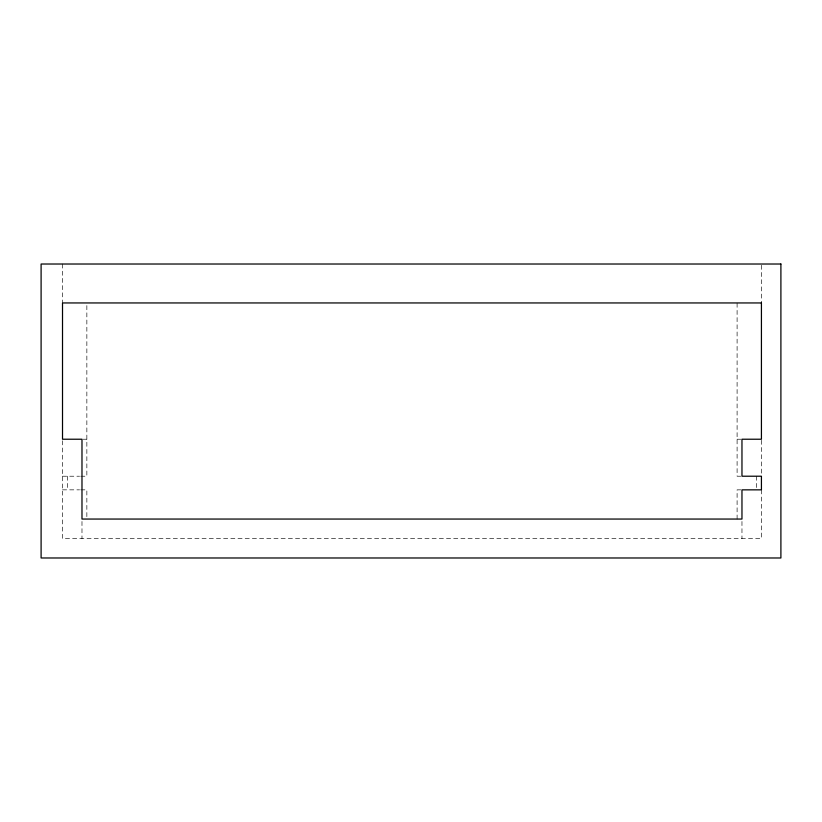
<?xml version="1.0" encoding="UTF-8"?>
<svg xmlns="http://www.w3.org/2000/svg" width="822" height="822" viewBox="0 0 822 822"><rect width="100%" height="100%" fill="white"/><g stroke="black" fill="none" stroke-linecap="round" stroke-linejoin="round"><path stroke-width="0.62" stroke-dasharray="4.11 3.08" d="M83.012 439.225L86.855 439.225M737.098 439.225L740.941 439.225M62.513 476.215L79.549 476.215M80.772 476.215L86.855 476.215L86.855 302.948M740.745 476.215L737.098 476.215L737.098 302.948M62.513 489.85L79.549 489.85M80.772 489.85L86.855 489.85L86.855 519.052M740.745 489.85L737.098 489.85L737.098 519.052M761.429 265.27L761.429 302.948M761.429 440.284L761.429 474.941M761.429 489.85L761.429 538.523L62.513 538.523L62.513 439.225M756.569 476.215L756.569 489.85M741.968 521.487L741.968 538.523M81.984 521.487L81.984 538.523M67.383 476.215L67.383 489.85M62.513 264.016L62.513 302.948"/><path stroke-width="1.23" d="M780.9 264.016L41.1 264.016L41.1 557.984L780.9 557.984L780.9 264.016M761.429 302.948L62.513 302.948L62.513 439.225L81.984 439.225L81.984 519.052L741.968 519.052L741.968 489.85L761.429 489.85L761.429 476.215L741.968 476.215L741.968 439.225L761.429 439.225L761.429 302.948"/></g></svg>
